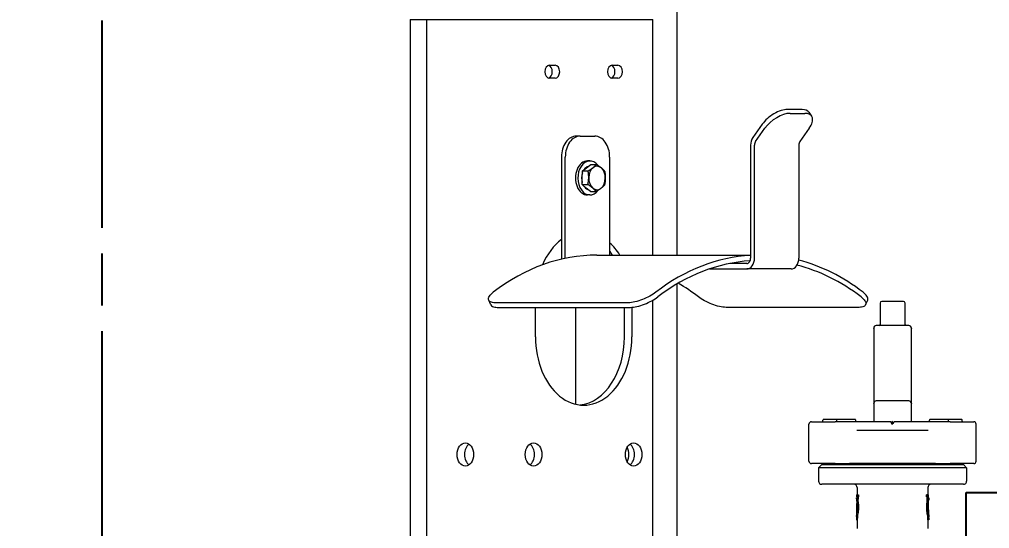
# Model space of a CAD drawing. Header units: inches. Extents: x 14 to 368, y 5 to 236.
# Drawn here: x 278.93 to 302.13, y 46.92 to 59.09 of the extents above; entities that cross this region are included whole.
import ezdxf

# ---------------------------------------------------------------- set-up
doc = ezdxf.new("R2010")
doc.units = ezdxf.units.IN
doc.header["$LTSCALE"] = 11
doc.header["$MEASUREMENT"] = 0
doc.linetypes.add('CHAIN', pattern=[0.7087, 0.4724, -0.0591, 0.1181, -0.0591])
doc.layers.add('Centerline', color=5, linetype='CHAIN', lineweight=25, true_color=0x0000ff)
doc.layers.add('Dimension (ANSI)', color=7, linetype='Continuous', lineweight=25)
doc.layers.add('Visible (ANSI)', color=7, linetype='Continuous', lineweight=50)
doc.styles.add('MEMCOR Medium', font='arial.ttf')
doc.dimstyles.new('Default (ANSI)', dxfattribs={"dimscale": 11, "dimtxt": 0.15, "dimasz": 0.098425, "dimexe": 0.125, "dimexo": 0.0625, "dimgap": 0.031496, "dimtad": 0, "dimtih": 1, "dimtoh": 1, "dimdec": 4, "dimrnd": 1e-08, "dimzin": 3, "dimdsep": 46, "dimlunit": 5, "dimtxsty": 'MEMCOR Medium', "dimcen": 0.09, "dimdle": 0.393701, "dimclrd": 256, "dimclre": 256, "dimclrt": 256, "dimadec": 0, "dimazin": 1, "dimtfac": 0.8, "dimtofl": 0, "dimtmove": 0, "dimatfit": 3, "dimfxl": 1, "dimfrac": 1, "dimtolj": 1, "dimtzin": 4, "dimlwd": -1, "dimlwe": -1, "dimarcsym": 0})

# ---------------------------------------------------------------- blocks, each defined once
blk = doc.blocks.new('*D27')
at = {"layer": 'Defpoints', "color": 0, "transparency": 16777216}
for p in [(228.546, 122.075), (280.408, 122.075), (262.977, 37.444)]:
    blk.add_point(p, dxfattribs=at)
at = {"layer": 'Dimension (ANSI)', "transparency": 16777216}
for p, q in [((279.72, 122.075), (227.171, 122.075)), ((228.546, 120.992), (228.546, 85.395)), ((228.546, 38.526), (228.546, 74.124)), ((262.289, 37.444), (227.171, 37.444))]:
    blk.add_line(p, q, dxfattribs=at)
for points in [[(228.366, 120.992), (228.727, 120.992), (228.546, 122.075)], [(228.366, 38.526), (228.727, 38.526), (228.546, 37.444)]]:
    blk.add_solid(points, dxfattribs=at)
at = {"layer": 'Dimension (ANSI)', "transparency": 16777216, "char_height": 1.65, "attachment_point": 5, "style": 'MEMCOR Medium'}
for s, insert in [('\\A1; \\fArial|b0|i0;84{\\H0.8x;\\S5#8;} in', (228.546, 81.456)), ('\\A1;[2149.6 mm]{\\P\\fArial|b0|i0;SHIPPING HEIGHT\\P\\fArial|b0|i0;REF.}', (228.546, 75.82))]:
    blk.add_mtext(s, dxfattribs=dict(at, insert=insert))
blk = doc.blocks.new('*D31')
at = {"layer": 'Defpoints', "color": 0, "transparency": 16777216}
for p in [(301.575, 42.194), (302.844, 42.194), (296.133, 37.444)]:
    blk.add_point(p, dxfattribs=at)
at = {"layer": 'Dimension (ANSI)', "transparency": 16777216}
for p, q in [((301.575, 42.194), (301.575, 47.789)), ((301.575, 47.789), (302.658, 47.789)), ((302.156, 42.194), (300.2, 42.194)), ((301.575, 38.526), (301.575, 41.111)), ((296.821, 37.444), (302.95, 37.444))]:
    blk.add_line(p, q, dxfattribs=at)
for points in [[(301.395, 41.111), (301.756, 41.111), (301.575, 42.194)], [(301.395, 38.526), (301.756, 38.526), (301.575, 37.444)]]:
    blk.add_solid(points, dxfattribs=at)
at = {"layer": 'Dimension (ANSI)', "transparency": 16777216, "char_height": 1.65, "attachment_point": 5, "style": 'MEMCOR Medium'}
for s, insert in [('\\A1; 4{\\H0.8x;\\S3#4;} in', (308.616, 49.47)), ('\\A1;[120.7 mm]', (308.616, 46.385))]:
    blk.add_mtext(s, dxfattribs=dict(at, insert=insert))

msp = doc.modelspace()

# ---------------------------------------------------------------- linework, layer by layer
at = {"layer": 'Centerline', "ltscale": 0.952448}
msp.add_line((280.907556, 39.265185), (280.907556, 123.343661), dxfattribs=at)
at = {"layer": 'Visible (ANSI)', "linetype": 'Continuous', "lineweight": 18}
for p, q in [((294.657811, 53.460586), (294.657811, 61.320737)), ((288.279671, 59.09376), (288.666252, 59.09376)), ((288.279671, 59.09376), (288.279671, 46.06876)), ((288.666252, 59.09376), (289.991855, 59.09376)), ((288.666252, 59.09376), (288.666252, 46.06876)), ((289.991855, 59.09376), (290.967662, 59.09376)), ((290.967662, 59.09376), (293.880942, 59.09376)), ((293.880942, 59.09376), (294.083038, 59.09376)), ((294.083038, 53.460586), (294.083038, 59.09376)), ((291.607594, 57.99876), (291.741944, 57.99876)), ((293.10666, 57.99876), (293.24101, 57.99876)), ((291.741944, 57.68876), (291.607594, 57.68876)), ((293.24101, 57.68876), (293.10666, 57.68876)), ((297.65289, 56.940388), (297.299336, 56.940388)), ((297.811138, 56.87551), (297.876138, 56.783586)), ((297.364336, 56.848464), (297.71789, 56.848464)), ((296.695783, 56.586835), (296.47254, 56.271121)), ((296.53754, 56.179197), (296.760783, 56.494911)), ((297.821443, 56.494911), (297.5982, 56.179197)), ((292.339449, 56.30376), (292.247525, 56.30376)), ((292.339449, 56.30376), (292.693002, 56.30376)), ((296.418692, 56.087273), (296.418692, 53.390786)), ((296.510616, 53.390786), (296.510616, 56.087273)), ((297.571276, 56.087273), (297.571276, 53.390786)), ((291.893972, 55.80376), (291.893972, 53.390786)), ((291.985896, 53.390786), (291.985896, 55.80376)), ((292.572794, 55.70976), (292.516226, 55.70976)), ((293.046556, 55.80376), (293.046556, 53.460586)), ((292.391826, 55.309968), (292.394361, 55.472164)), ((292.394361, 55.472164), (292.494952, 55.550158)), ((292.394361, 55.472164), (292.530763, 55.472164)), ((292.494952, 55.550158), (292.595544, 55.628152)), ((292.595544, 55.628152), (292.731946, 55.628152)), ((292.389292, 55.147773), (292.391826, 55.309968)), ((292.389292, 55.147773), (292.525694, 55.147773)), ((292.487349, 55.06357), (292.389292, 55.147773)), ((292.585405, 54.979368), (292.487349, 55.06357)), ((292.572794, 54.89776), (292.516226, 54.89776)), ((292.585405, 54.979368), (292.721808, 54.979368)), ((292.741086, 53.460586), (296.418692, 53.460586)), ((296.326768, 53.260786), (295.921007, 53.260786)), ((295.435773, 53.130786), (296.326768, 53.130786)), ((297.387428, 53.130786), (296.326768, 53.130786)), ((294.657811, 46.06876), (294.657811, 52.771692)), ((290.202681, 52.27338), (290.15357, 52.383293)), ((293.492813, 52.320975), (290.310833, 52.320975)), ((290.359936, 52.211077), (293.541917, 52.211077)), ((291.271718, 51.50376), (291.271718, 52.211077)), ((292.236168, 49.895621), (292.236168, 52.211077)), ((293.400109, 51.50376), (293.400109, 52.211077)), ((293.576886, 52.212286), (293.576886, 51.50376)), ((294.083038, 38.19376), (294.083038, 52.385887)), ((299.011322, 52.211077), (295.829342, 52.211077)), ((299.168578, 52.27338), (299.217688, 52.383293)), ((299.513056, 52.307923), (299.513056, 52.312602)), ((299.513056, 52.307923), (299.513056, 51.797602)), ((300.073056, 52.352602), (299.553056, 52.352602)), ((300.113056, 52.312602), (300.113056, 52.307923)), ((300.113056, 51.797602), (300.113056, 52.307923)), ((300.203056, 51.777602), (299.423056, 51.777602)), ((299.363056, 51.707207), (299.363056, 51.717602)), ((299.363056, 51.707207), (299.363056, 49.947189)), ((300.263056, 51.717602), (300.263056, 51.707207)), ((300.263056, 49.947189), (300.263056, 51.707207)), ((299.363056, 49.947189), (299.363056, 49.917602)), ((299.363056, 49.913992), (299.363056, 49.917602)), ((299.363056, 49.913992), (299.363056, 49.477602)), ((300.203056, 49.977602), (299.423056, 49.977602)), ((300.263056, 49.917602), (300.263056, 49.947189)), ((300.263056, 49.917602), (300.263056, 49.913992)), ((300.263056, 49.477602), (300.263056, 49.913992)), ((297.873056, 49.477602), (298.390624, 49.477602)), ((298.146538, 49.487602), (298.146538, 49.517602)), ((298.470534, 49.527602), (298.156538, 49.527602)), ((298.390624, 49.477602), (298.438283, 49.477602)), ((299.762556, 49.477602), (298.438283, 49.477602)), ((298.475187, 49.527602), (298.470534, 49.527602)), ((298.758418, 49.527602), (298.475187, 49.527602)), ((298.480534, 49.487602), (298.480534, 49.517602)), ((298.773765, 49.527602), (298.758418, 49.527602)), ((298.922992, 49.527602), (298.773765, 49.527602)), ((298.932992, 49.487602), (298.932992, 49.517602)), ((299.798362, 49.417602), (299.83583, 49.455071)), ((299.798362, 49.4494), (299.798362, 49.417602)), ((299.83583, 49.455071), (299.853582, 49.472822)), ((301.187828, 49.477602), (299.863556, 49.477602)), ((300.693119, 49.487602), (300.693119, 49.517602)), ((300.852346, 49.527602), (300.703119, 49.527602)), ((300.867693, 49.527602), (300.852346, 49.527602)), ((301.150924, 49.527602), (300.867693, 49.527602)), ((301.145577, 49.517602), (301.145577, 49.487602)), ((301.155577, 49.527602), (301.150924, 49.527602)), ((301.469573, 49.527602), (301.155577, 49.527602)), ((301.187828, 49.477602), (301.235487, 49.477602)), ((301.235487, 49.477602), (301.753056, 49.477602)), ((301.479573, 49.487602), (301.479573, 49.517602)), ((297.813056, 48.537602), (297.813056, 49.417602)), ((298.96188, 49.277602), (300.664231, 49.277602)), ((301.813056, 48.537602), (301.813056, 49.417602)), ((298.390624, 48.477602), (297.873056, 48.477602)), ((298.120296, 48.453602), (298.041556, 48.374862)), ((301.584556, 48.374862), (298.041556, 48.374862)), ((298.041556, 48.374862), (298.041556, 48.059902)), ((298.120296, 48.453602), (301.505815, 48.453602)), ((298.438283, 48.477602), (298.390624, 48.477602)), ((298.438283, 48.477602), (298.78325, 48.477602)), ((300.842861, 48.477602), (298.78325, 48.477602)), ((299.59652, 48.453602), (299.59652, 48.477602)), ((299.661896, 48.453602), (299.661896, 48.477602)), ((299.964216, 48.453602), (299.964216, 48.477602)), ((300.029591, 48.453602), (300.029591, 48.477602)), ((300.842861, 48.477602), (301.187828, 48.477602)), ((301.235487, 48.477602), (301.187828, 48.477602)), ((301.753056, 48.477602), (301.235487, 48.477602)), ((301.505815, 48.453602), (301.584556, 48.374862)), ((301.584556, 48.374862), (301.584556, 48.059902)), ((301.505815, 47.981161), (298.120296, 47.981161)), ((298.966599, 47.902421), (298.966599, 47.730768)), ((300.659512, 47.902421), (300.659512, 47.730768)), ((298.94652, 47.661476), (298.94652, 47.614232)), ((298.94652, 47.661476), (298.958254, 47.661476)), ((298.952824, 47.730768), (298.952824, 47.68313)), ((298.952824, 47.730768), (298.979899, 47.730768)), ((298.959079, 47.68313), (298.952824, 47.68313)), ((298.963947, 47.581428), (298.984448, 47.581428)), ((298.979899, 47.68313), (298.968938, 47.68313)), ((298.979899, 47.68313), (298.979899, 47.730768)), ((298.979899, 47.730768), (299.000803, 47.730768)), ((298.979899, 47.68313), (299.000803, 47.68313)), ((299.000803, 47.730768), (299.000803, 47.68313)), ((300.646212, 47.730768), (300.625309, 47.730768)), ((300.625309, 47.68313), (300.625309, 47.730768)), ((300.646212, 47.68313), (300.625309, 47.68313)), ((300.641664, 47.581428), (300.662165, 47.581428)), ((300.646212, 47.730768), (300.673287, 47.730768)), ((300.646212, 47.730768), (300.646212, 47.68313)), ((300.657173, 47.68313), (300.646212, 47.68313)), ((300.673287, 47.68313), (300.667032, 47.68313)), ((300.679591, 47.661476), (300.667858, 47.661476)), ((300.673287, 47.68313), (300.673287, 47.730768)), ((300.679591, 47.661476), (300.679591, 47.614232)), ((298.94652, 47.255177), (298.94652, 47.207933)), ((298.94652, 47.207933), (298.94744, 47.207933)), ((298.94652, 47.178012), (298.947155, 47.178012)), ((298.94652, 47.178012), (298.94652, 47.130374)), ((298.949455, 47.130374), (298.94652, 47.130374)), ((298.949455, 47.130374), (298.969604, 47.130374)), ((298.971752, 47.227997), (298.951553, 47.227997)), ((298.966599, 47.130374), (298.966599, 46.923444)), ((300.674558, 47.227997), (300.654359, 47.227997)), ((300.676656, 47.130374), (300.656507, 47.130374)), ((300.659512, 47.130374), (300.659512, 46.923444)), ((300.679591, 47.130374), (300.676656, 47.130374)), ((300.679591, 47.207933), (300.678672, 47.207933)), ((300.678956, 47.178012), (300.679591, 47.178012)), ((300.679591, 47.255177), (300.679591, 47.207933)), ((300.679591, 47.178012), (300.679591, 47.130374))]:
    msp.add_line(p, q, dxfattribs=at)
for centre, radius, start, end in [((299.553056, 52.312602), 0.04, 90, 180), ((300.073056, 52.312602), 0.04, 0, 90), ((299.423056, 51.717602), 0.06, 90, 180), ((299.493056, 51.797602), 0.02, 270, 0), ((300.133056, 51.797602), 0.02, 180, 270), ((300.203056, 51.717602), 0.06, 0, 90), ((299.423056, 49.917602), 0.06, 90, 180), ((300.203056, 49.917602), 0.06, 0, 90), ((297.873056, 49.417602), 0.06, 90, 180), ((298.136538, 49.487602), 0.01, 270, 0), ((298.156538, 49.517602), 0.01, 90, 180), ((298.470534, 49.517602), 0.01, 0, 90), ((298.490534, 49.487602), 0.01, 180, 270), ((298.922992, 49.517602), 0.01, 0, 90), ((298.942992, 49.487602), 0.01, 180, 270), ((300.683119, 49.487602), 0.01, 270, 0), ((300.703119, 49.517602), 0.01, 90, 180), ((301.135577, 49.487602), 0.01, 270, 0), ((301.155577, 49.517602), 0.01, 90, 180), ((301.469573, 49.517602), 0.01, 0, 90), ((301.489573, 49.487602), 0.01, 180, 270), ((301.753056, 49.417602), 0.06, 0, 90), ((297.873056, 48.537602), 0.06, 180, 270), ((301.753056, 48.537602), 0.06, 270, 0), ((298.120296, 48.059902), 0.07874, 180, 270), ((301.505815, 48.059902), 0.07874, 270, 0), ((298.887859, 47.902421), 0.07874, 0, 90), ((300.738252, 47.902421), 0.07874, 90, 180)]:
    msp.add_arc(centre, radius, start, end, dxfattribs=at)
for centre, major_axis, ratio, start_param, end_param in [((291.607594, 57.84376), (0, -0.155), 0.707106781, 3.141592654, 6.283185307), ((291.565167, 57.84376), (0, -0.155), 0.707106781, 0.194777643, 2.946815011), ((291.741944, 57.84376), (0, 0.155), 0.707106781, 3.141592654, 6.283185307), ((293.10666, 57.84376), (0, -0.155), 0.707106781, 3.141592654, 6.283185307), ((293.064233, 57.84376), (0, -0.155), 0.707106781, 0.194777643, 2.946815011), ((293.24101, 57.84376), (0, 0.155), 0.707106781, 3.141592654, 6.283185307), ((297.049336, 56.586835), (-0.408248, -0.288675), 0.5, 3.757072362, 5.327868689), ((297.40289, 56.586835), (0.408248, 0.288675), 0.5, 0, 0.615479709), ((297.114336, 56.494911), (0.408248, 0.288675), 0.5, 0.615479709, 2.186276035), ((297.46789, 56.494911), (0.408248, 0.288675), 0.5, 5.327868689, 6.898665016), ((292.247525, 55.80376), (0, 0.5), 0.707106781, 0, 1.570796327), ((292.339449, 55.80376), (0, 0.5), 0.707106781, 0, 1.570796327), ((292.693002, 55.80376), (0, 0.5), 0.707106781, 4.71238898, 6.283185307), ((296.60254, 56.087273), (0, 0.26), 0.707106781, 0.785398163, 1.570796327), ((296.60254, 56.087273), (0, -0.13), 0.707106781, 3.926990817, 4.71238898), ((297.6632, 56.087273), (0, 0.13), 0.707106781, 0.785398163, 1.570796327), ((292.516226, 55.30376), (0, 0.406), 0.707106781, 0, 3.141592654), ((292.572794, 55.30376), (0, 0.406), 0.707106781, 5.557810096, 10.181241037), ((292.572794, 55.30376), (0, 0.281), 0.707106781, 0.20795187, 0.795053528), ((292.744624, 55.30376), (0, -0.281), 0.707106781, 3.643095353, 4.690292904), ((292.744624, 55.30376), (0, 0.281), 0.707106781, 5.737490455, 6.784688006), ((292.744624, 55.30376), (0, 0.281), 0.707106781, 4.690292904, 5.737490455), ((292.572794, 55.30376), (0, 0.281), 0.707106781, 1.12370269, 1.97369781), ((292.744624, 55.30376), (0, -0.281), 0.707106781, 4.690292904, 5.737490455), ((292.744624, 55.30376), (0, 0.281), 0.707106781, 3.643095353, 4.690292904), ((292.572794, 55.30376), (0, -0.281), 0.707106781, 5.432391625, 6.042589285), ((292.744624, 55.30376), (0, -0.281), 0.707106781, 5.737490455, 6.784688006), ((292.424302, 52.38376), (0, 1.63), 0.707106781, 0.478133391, 1.027544644), ((292.424302, 52.38376), (0, -1.63), 0.707106781, 2.292453684, 2.571301319), ((292.741086, 46.090586), (0, 7.37), 0.707106781, 0, 0.495641156), ((292.07782, 53.390786), (0, 0.26), 0.707106781, 1.570796327, 1.678587128), ((292.07782, 53.390786), (0, -0.13), 0.707106781, 4.71238898, 4.773640923), ((292.247525, 52.38376), (0, 1.63), 0.707106781, 5.434046338, 5.517194327), ((296.630173, 46.090586), (0, 7.37), 0.707106781, 0.040591826, 0.495641156), ((296.326768, 53.390786), (0, -0.26), 0.707106781, 0, 1.570796327), ((296.326768, 53.390786), (0, -0.13), 0.707106781, 0, 1.570796327), ((297.387428, 53.390786), (0, -0.26), 0.707106781, 0, 1.570796327), ((296.630173, 46.090586), (0, 7.24), 0.707106781, 0.04390663, 0.494420124), ((296.630173, 46.090586), (0, 7.24), 0.707106781, 5.788765184, 6.107405226), ((296.630173, 46.090586), (0, 7.37), 0.707106781, 5.787544151, 6.102284895), ((292.741086, 46.090586), (0, 7.24), 0.707106781, 5.788765184, 5.893568191), ((292.424302, 51.50376), (0, -1.63), 0.707106781, 4.71238898, 7.853981634), ((292.247525, 51.50376), (0, -1.63), 0.707106781, 0.076762481, 1.570796327), ((299.762556, 49.417602), (0, -0.06), 0.425, 2.540898119, 3.141592654), ((299.863556, 49.417602), (0, 0.06), 0.425, 0, 0.401870647), ((289.772651, 48.69376), (0, -0.28), 0.707106781, 3.604362771, 5.820415189), ((291.0511, 48.69376), (0, 0.28), 0.707106781, 3.604362771, 5.820415189), ((293.308185, 48.69376), (0, -0.28), 0.707106781, 0.909644844, 2.23194781), ((293.44395, 48.69376), (0, 0.28), 0.707106781, 3.604362771, 5.820415189), ((299.813056, 47.030856), (0, 3.845121), 0.225359733, 1.430799295, 1.510394653), ((299.813056, 47.030856), (0, 3.845121), 0.225359733, 1.400335254, 1.417300961), ((299.813056, 46.814169), (0, 3.845121), 0.225359733, 1.342836617, 1.369906926), ((299.813056, 46.814169), (0, 3.756025), 0.225359733, 1.33733, 1.36507409), ((299.813056, 46.814169), (0, 3.756025), 0.225359733, 4.918111217, 4.945855307), ((299.813056, 46.814169), (0, -3.845121), 0.225359733, 1.771685728, 1.798756037), ((299.813056, 47.030856), (0, -3.845121), 0.225359733, 1.724291693, 1.7412574), ((299.813056, 47.030856), (0, -3.845121), 0.225359733, 1.631198, 1.710793359), ((299.813056, 46.814169), (0, 3.845121), 0.225359733, 1.386565522, 1.446501769), ((299.813056, 46.814169), (0, -3.845121), 0.225359733, 1.695090884, 1.755027131), ((299.813056, 47.030856), (0, 3.845121), 0.225359733, 1.523767194, 1.532516208), ((299.813056, 46.814169), (0, 3.845121), 0.225359733, 1.462963219, 1.488468008), ((299.813056, 46.814169), (0, 3.756025), 0.225359733, 1.460394997, 1.48651052), ((299.813056, 46.814169), (0, 3.756025), 0.225359733, 4.796674787, 4.82279031), ((299.813056, 46.814169), (0, -3.845121), 0.225359733, 1.653124646, 1.678629434), ((299.813056, 47.030856), (0, -3.845121), 0.225359733, 1.609076446, 1.617825459)]:
    msp.add_ellipse(centre, major_axis=major_axis, ratio=ratio, start_param=start_param, end_param=end_param, dxfattribs=at)
for centre, major_axis in [((289.595875, 48.69376), (0, 0.28)), ((291.227877, 48.69376), (0, -0.28)), ((293.620727, 48.69376), (0, -0.28))]:
    msp.add_ellipse(centre, major_axis=major_axis, ratio=0.707106781, dxfattribs=at)
for points in [[(292.530763, 55.472164), (292.602417, 55.513961), (292.649102, 55.550158)], [(292.545975, 55.309968), (292.547152, 55.385244), (292.530763, 55.472164)], [(292.649102, 55.550158), (292.695786, 55.586355), (292.731946, 55.628152)], [(292.731946, 55.628152), (292.802242, 55.583028), (292.84775, 55.543949)], [(292.84775, 55.543949), (292.893259, 55.504871), (292.92806, 55.459747)], [(292.92806, 55.459747), (292.944449, 55.372827), (292.943272, 55.297551)], [(292.525694, 55.147773), (292.544799, 55.234693), (292.545975, 55.309968)], [(292.943272, 55.297551), (292.942096, 55.222276), (292.922991, 55.135356)], [(292.641498, 55.06357), (292.595989, 55.102649), (292.525694, 55.147773)], [(292.721808, 54.979368), (292.687006, 55.024492), (292.641498, 55.06357)], [(292.840146, 55.057362), (292.793462, 55.021165), (292.721808, 54.979368)], [(292.922991, 55.135356), (292.886831, 55.093559), (292.840146, 55.057362)]]:
    msp.add_rational_spline(points, [1, 1.0379548493, 1], degree=2, dxfattribs=at)
for points, knots in [([(290.310833, 52.320975), (290.266438, 52.320975), (290.226573, 52.327706), (290.170067, 52.354742), (290.153444, 52.375007), (290.144399, 52.420961), (290.151402, 52.44971), (290.19094, 52.511161), (290.223488, 52.543823), (290.262577, 52.57371)], [7.665695365, 7.665695365, 7.665695365, 7.665695365, 8.144102187, 8.144102187, 8.622509008, 8.622509008, 9.101363421, 9.101363421, 9.580217834, 9.580217834, 9.580217834, 9.580217834]), ([(294.151664, 52.57371), (294.112576, 52.543823), (294.062326, 52.511161), (293.950654, 52.44971), (293.889215, 52.420961), (293.772647, 52.375007), (293.70976, 52.354742), (293.592048, 52.327706), (293.537207, 52.320975), (293.492813, 52.320975)], [5.751172896, 5.751172896, 5.751172896, 5.751172896, 6.230027309, 6.230027309, 6.708881722, 6.708881722, 7.187288544, 7.187288544, 7.665695365, 7.665695365, 7.665695365, 7.665695365]), ([(293.541917, 52.211077), (293.586311, 52.211077), (293.641152, 52.217808), (293.758865, 52.24484), (293.821755, 52.2651), (293.938336, 52.311028), (293.999787, 52.339755), (294.111494, 52.401127), (294.161768, 52.433732), (294.200883, 52.463553)], [7.666112893, 7.666112893, 7.666112893, 7.666112893, 8.144520248, 8.144520248, 8.622927603, 8.622927603, 9.101798808, 9.101798808, 9.580670014, 9.580670014, 9.580670014, 9.580670014]), ([(295.829342, 52.211077), (295.784947, 52.211077), (295.730106, 52.217808), (295.612393, 52.24484), (295.549504, 52.2651), (295.432922, 52.311028), (295.371471, 52.339755), (295.259764, 52.401127), (295.209491, 52.433732), (295.170375, 52.463553)], [3.833056446, 3.833056446, 3.833056446, 3.833056446, 4.311463801, 4.311463801, 4.789871156, 4.789871156, 5.268742362, 5.268742362, 5.747613568, 5.747613568, 5.747613568, 5.747613568]), ([(299.059462, 52.463553), (299.098578, 52.433732), (299.131152, 52.401127), (299.170725, 52.339755), (299.17774, 52.311028), (299.168707, 52.2651), (299.152086, 52.24484), (299.095582, 52.217808), (299.055717, 52.211077), (299.011322, 52.211077)], [1.918499325, 1.918499325, 1.918499325, 1.918499325, 2.397370531, 2.397370531, 2.876241737, 2.876241737, 3.354649092, 3.354649092, 3.833056446, 3.833056446, 3.833056446, 3.833056446]), ([(299.217629, 52.383316), (299.219775, 52.388044), (299.221345, 52.392944), (299.22686, 52.420961), (299.219856, 52.44971), (299.180319, 52.511161), (299.14777, 52.543823), (299.108682, 52.57371)], [4.684895436, 4.684895436, 4.684895436, 4.684895436, 4.789661326, 4.789661326, 5.268515739, 5.268515739, 5.747370152, 5.747370152, 5.747370152, 5.747370152]), ([(290.202739, 52.273404), (290.210389, 52.25655), (290.225359, 52.24188), (290.275677, 52.217808), (290.315542, 52.211077), (290.359936, 52.211077)], [6.8140647446, 6.8140647446, 6.8140647446, 6.8140647446, 7.187705886, 7.187705886, 7.6661132409, 7.6661132409, 7.6661132409, 7.6661132409]), ([(299.786878, 49.451104), (299.786191, 49.45228), (299.785512, 49.453414), (299.782143, 49.458961), (299.779219, 49.463487), (299.776969, 49.467099)], [0.0923027288, 0.0923027288, 0.0923027288, 0.0923027288, 0.10395135135, 0.10395135135, 0.15173708354, 0.15173708354, 0.15173708354, 0.15173708354]), ([(299.798362, 49.417602), (299.798362, 49.424423), (299.796501, 49.43127), (299.791757, 49.442451), (299.789258, 49.447031), (299.786878, 49.451104)], [0, 0, 0, 0, 0.05197567568, 0.05197567568, 0.0923027288, 0.0923027288, 0.0923027288, 0.0923027288]), ([(299.806665, 49.481261), (299.804464, 49.476484), (299.802908, 49.471669), (299.801211, 49.465647), (299.800594, 49.463157), (299.799501, 49.458065), (299.799026, 49.455483), (299.798627, 49.452881)], [0, 0, 0, 0, 0.0554026382, 0.0554026382, 0.091701074, 0.091701074, 0.1274278989, 0.1274278989, 0.1274278989, 0.1274278989]), ([(299.810848, 49.490847), (299.810835, 49.490809), (299.810822, 49.490771), (299.810207, 49.489061), (299.80892, 49.486155), (299.806665, 49.481261)], [-0.00064885071, -0.00064885071, -0.00064885071, -0.00064885071, 0, 0, 0.02871512002, 0.02871512002, 0.02871512002, 0.02871512002]), ([(298.956708, 47.618749), (298.954551, 47.628785), (298.952528, 47.637415), (298.948079, 47.65573), (298.94652, 47.661476), (298.94652, 47.661476)], [0.5277690587, 0.5277690587, 0.5277690587, 0.5277690587, 0.6542284421, 0.6542284421, 0.8722800368, 0.8722800368, 0.8722800368, 0.8722800368]), ([(298.94652, 47.614232), (298.94652, 47.614232), (298.947495, 47.6097), (298.9508, 47.592482), (298.952911, 47.5809), (298.954998, 47.567405)], [2.067686143, 2.067686143, 2.067686143, 2.067686143, 2.2399877468, 2.2399877468, 2.3911691605, 2.3911691605, 2.3911691605, 2.3911691605]), ([(298.951553, 47.227997), (298.954309, 47.239482), (298.957995, 47.255813), (298.965263, 47.294414), (298.969323, 47.319823), (298.975097, 47.375653), (298.976719, 47.406084), (298.976719, 47.434705), (298.976719, 47.463325), (298.975097, 47.493757), (298.969943, 47.543587), (298.966957, 47.564008), (298.963947, 47.581428)], [-0.637731409, -0.637731409, -0.637731409, -0.637731409, -0.436176847, -0.436176847, -0.218088424, -0.218088424, 0, 0, 0, 0.218088424, 0.218088424, 0.389309573, 0.389309573, 0.389309573, 0.389309573]), ([(298.984448, 47.581428), (298.987532, 47.564011), (298.990592, 47.543594), (298.995877, 47.493767), (298.997541, 47.463333), (298.997541, 47.434705), (298.997541, 47.406077), (298.995877, 47.375642), (298.989956, 47.319816), (298.985796, 47.29441), (298.978349, 47.255815), (298.974574, 47.239483), (298.971752, 47.227997)], [-0.389402906, -0.389402906, -0.389402906, -0.389402906, -0.218144971, -0.218144971, 0, 0, 0, 0.218144971, 0.218144971, 0.436289943, 0.436289943, 0.637916547, 0.637916547, 0.637916547, 0.637916547]), ([(300.654359, 47.227997), (300.651537, 47.239483), (300.647762, 47.255815), (300.640315, 47.29441), (300.636155, 47.319816), (300.630235, 47.375642), (300.62857, 47.406077), (300.62857, 47.463333), (300.630235, 47.493767), (300.635519, 47.543594), (300.63858, 47.564011), (300.641664, 47.581428)], [1.10708086, 1.10708086, 1.10708086, 1.10708086, 1.308707464, 1.308707464, 1.526852435, 1.526852435, 1.744997407, 1.744997407, 1.963142378, 1.963142378, 2.134400313, 2.134400313, 2.134400313, 2.134400313]), ([(300.662165, 47.581428), (300.659154, 47.564008), (300.656168, 47.543587), (300.651014, 47.493757), (300.649392, 47.463325), (300.649392, 47.406084), (300.651014, 47.375653), (300.656788, 47.319823), (300.660848, 47.294414), (300.668116, 47.255813), (300.671802, 47.239482), (300.674558, 47.227997)], [1.355250501, 1.355250501, 1.355250501, 1.355250501, 1.52647165, 1.52647165, 1.744560074, 1.744560074, 1.962648497, 1.962648497, 2.180736921, 2.180736921, 2.382291483, 2.382291483, 2.382291483, 2.382291483]), ([(300.679591, 47.661476), (300.679591, 47.661476), (300.678032, 47.65573), (300.673583, 47.637415), (300.67156, 47.628785), (300.669403, 47.618749)], [0.8722800368, 0.8722800368, 0.8722800368, 0.8722800368, 1.0903316315, 1.0903316315, 1.216791015, 1.216791015, 1.216791015, 1.216791015]), ([(300.671113, 47.567405), (300.6732, 47.5809), (300.675311, 47.592482), (300.678617, 47.6097), (300.679591, 47.614232), (300.679591, 47.614232)], [1.7442031255, 1.7442031255, 1.7442031255, 1.7442031255, 1.8953845391, 1.8953845391, 2.067686143, 2.067686143, 2.067686143, 2.067686143]), ([(298.961184, 47.518558), (298.961666, 47.513662), (298.96212, 47.50863), (298.964323, 47.481392), (298.965321, 47.457318), (298.965321, 47.434705), (298.965321, 47.412092), (298.964323, 47.388017), (298.960747, 47.343806), (298.958224, 47.323663), (298.954987, 47.301801), (298.954083, 47.296112), (298.953205, 47.290867)], [-0.2123135742, -0.2123135742, -0.2123135742, -0.2123135742, -0.1723127533, -0.1723127533, 0, 0, 0, 0.1723127533, 0.1723127533, 0.3446255066, 0.3446255066, 0.409186376, 0.409186376, 0.409186376, 0.409186376]), ([(300.672906, 47.290867), (300.672029, 47.296112), (300.671124, 47.301801), (300.667887, 47.323663), (300.665365, 47.343806), (300.661789, 47.388017), (300.66079, 47.412092), (300.66079, 47.457318), (300.661789, 47.481392), (300.663992, 47.50863), (300.664445, 47.513662), (300.664927, 47.518558)], [0.9692710526, 0.9692710526, 0.9692710526, 0.9692710526, 1.033831922, 1.033831922, 1.2061446753, 1.2061446753, 1.3784574287, 1.3784574287, 1.550770182, 1.550770182, 1.5907710028, 1.5907710028, 1.5907710028, 1.5907710028])]:
    msp.add_open_spline(points, degree=3, knots=knots, dxfattribs=at)
for points in [[(299.798362, 49.4494), (299.798362, 49.450575), (299.798451, 49.451736), (299.798627, 49.452881)], [(298.9481, 47.262967), (298.947056, 47.257707), (298.94652, 47.255177), (298.94652, 47.255177)], [(298.94652, 47.207933), (298.94652, 47.207933), (298.946835, 47.209124), (298.947478, 47.211622)], [(300.679591, 47.255177), (300.679591, 47.255177), (300.679055, 47.257707), (300.678011, 47.262967)], [(300.678633, 47.211622), (300.679277, 47.209124), (300.679591, 47.207933), (300.679591, 47.207933)]]:
    msp.add_open_spline(points, degree=3, dxfattribs=at)

# ---------------------------------------------------------------- dimensions: what is measured, and where the dimension line sits
at = {"layer": 'Dimension (ANSI)'}
for base, p1, p2, angle, text, override, picture, middle in [((228.546414, 122.07456), (262.976898, 37.44376), (280.407556, 122.07456), 90, ' \\fArial|b0|i0;<> in\\X[2149.6 mm]{\\P\\fArial|b0|i0;SHIPPING HEIGHT\\P\\fArial|b0|i0;REF.}', {"dimgap": 0.031496, "dimdec": 4, "dimpost": '', "dimtol": 0, "dimlim": 0, "dimtp": 0, "dimtm": 0, "dimtdec": 2, "dimatfit": 1}, '*D27', (228.546414, 79.75916)), ((301.575266, 42.19376), (296.133077, 37.44376), (302.843556, 42.19376), 270, ' <> in\\X[120.7 mm]', {"dimgap": 0.031496, "dimdec": 4, "dimpost": '', "dimtol": 0, "dimlim": 0, "dimtp": 0, "dimtm": 0, "dimtdec": 2, "dimatfit": 2}, '*D31', (308.616201, 47.788692))]:
    dim = msp.add_linear_dim(base=base, p1=p1, p2=p2, angle=angle, text=text, dimstyle='Default (ANSI)', override=override, dxfattribs=at)
    dim.commit()
    dim.dimension.update_dxf_attribs({"geometry": picture, "text_midpoint": middle, "dimtype": 160})

doc.saveas('drawing.dxf')
